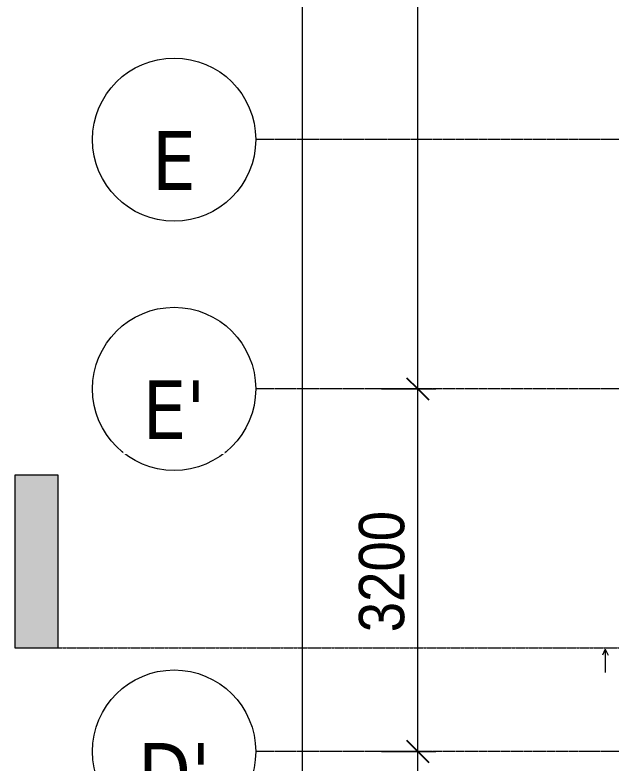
# Model space of a CAD drawing. Header units: millimetres. Extents: x 1591 to 240306, y -15958 to 82755.
# Drawn here: x 39368 to 44629, y 33735 to 40337 of the extents above; entities that cross this region are included whole.
import ezdxf

# ---------------------------------------------------------------- set-up
doc = ezdxf.new("R2010")
doc.units = ezdxf.units.MM
doc.linetypes.add('Dash Dot 3_16_', pattern=[7.9375, 4.7625, -1.5875, 0, -1.5875])
doc.linetypes.add('Grid Line', pattern=[22.225, 12.7, -3.175, 3.175, -3.175])
for name, color, linetype, lineweight in [('A-ANNO-DIMS', 211, 'Continuous', 9), ('A-ANNO-DIMS-160', 211, 'Continuous', 9), ('A-GLAZ', 151, 'Continuous', 9), ('G-ANNO-SYMB', 111, 'Continuous', 9), ('G-ANNO-SYMB-1', 111, 'Dash Dot 3_16_', 18), ('S-GRID-1', 1, 'Grid Line', 9), ('S-GRID-IDEN', 1, 'Continuous', 9)]:
    doc.layers.add(name, color=color, linetype=linetype, lineweight=lineweight)
doc.styles.add('Tahoma_B', font='tahomabd_0.ttf', dxfattribs={"height": 520})
doc.styles.add('UTM Avo', font='UTM Avo.ttf', dxfattribs={"width": 0.9, "height": 400})
doc.dimstyles.new('1_Dim_chi_tiet_2_5', dxfattribs={"dimscale": 304.8, "dimtxt": 399.720379, "dimasz": 0.629921, "dimexe": 0.524934, "dimexo": 0.0625, "dimgap": 0.052493, "dimtad": 1, "dimdec": 0, "dimrnd": 5, "dimzin": 0, "dimdsep": 46, "dimtxsty": 'UTM Avo', "dimblk1": 'OBLIQUE', "dimblk2": 'OBLIQUE', "dimsah": 1, "dimcen": 0.09, "dimdle": 0.524934, "dimazin": 0, "dimtfac": 1, "dimtdec": 4, "dimtix": 1, "dimtmove": 0, "dimatfit": 3, "dimfxl": 1.049869, "dimfxlon": 1, "dimtvp": 1, "dimtolj": 1, "dimtzin": 0, "dimarcsym": 2})

# ---------------------------------------------------------------- blocks, each defined once
blk = doc.blocks.new('1_FAMILY RVT - W01-WxH 1000x3200-3541590-TKCS_MB TẦNG 3-4')
at = {"layer": 'A-GLAZ'}
for q in [(749.2, -146.99), (749.2, -197.79), (901.6, -172.39)]:
    blk.add_line((698.4, -172.39), q, dxfattribs=at)
blk = doc.blocks.new('Grid - M_Grid Head - Circle-353313-TKCS_MB TẦNG 3-4')
at = {"layer": 'S-GRID-IDEN'}
blk.add_circle((0, 0), 4.5, dxfattribs=at)
blk = doc.blocks.new('Section - 3_32_ x 3_8_-4701953-TKCS_MB TẦNG 3-4')
at = {"layer": 'G-ANNO-SYMB'}
blk.add_hatch(color=256, dxfattribs=at).paths.add_polyline_path([(0, 9.525), (0, 0), (-2.38125, 0), (-2.38125, 9.525)])
for p, q in [((0, 9.525), (-2.38125, 9.525)), ((-2.38125, 9.525), (-2.38125, 0)), ((0, 0), (0, 9.525)), ((-2.38125, 0), (0, 0))]:
    blk.add_line(p, q, dxfattribs=at)
blk = doc.blocks.new('DIMBLOCK2-TKCS_MB TẦNG 3-4')
at = {"layer": 'A-ANNO-DIMS-160'}
for p, q in [((41904.4, 17076.9), (41904.4, 78396.9)), ((41584.4, 78236.9), (42064.4, 78236.9)), ((41904.4, 78236.9), (41584.4, 78236.9)), ((41584.4, 17236.9), (42064.4, 17236.9)), ((41904.4, 17236.9), (41584.4, 17236.9))]:
    blk.add_line(p, q, dxfattribs=at)
at = {"layer": 'A-ANNO-DIMS-160', "lineweight": 25}
for p, q in [((41904.4, 78236.9), (41808.4, 78332.9)), ((41904.4, 78236.9), (42000.4, 78140.9)), ((41904.4, 17236.9), (41808.4, 17332.9)), ((41904.4, 17236.9), (42000.4, 17140.9))]:
    blk.add_line(p, q, dxfattribs=at)
at = {"layer": 'A-ANNO-DIMS-160', "color": 0, "insert": (41384.7, 47052.2), "char_height": 400, "width": 1643.295, "attachment_point": 1, "rotation": 90, "line_spacing_factor": 1.110334, "style": 'UTM Avo'}
blk.add_mtext('61000', dxfattribs=at)
blk = doc.blocks.new('_Oblique')
at = {"color": 0, "linetype": 'ByBlock', "lineweight": -2}
blk.add_line((-0.5, -0.5), (0.5, 0.5), dxfattribs=at)
blk = doc.blocks.new('DIMBLOCK4-TKCS_MB TẦNG 3-4')
at = {"layer": 'A-ANNO-DIMS-160', "lineweight": 25}
for p, q in [((42923.1, 33836.9), (42827.1, 33932.9)), ((42923.1, 33836.9), (43019.1, 33740.9)), ((42923.1, 25536.9), (42827.1, 25632.9)), ((42923.1, 25536.9), (43019.1, 25440.9))]:
    blk.add_line(p, q, dxfattribs=at)
at = {"layer": 'A-ANNO-DIMS-160'}
for p, q in [((42603.1, 33836.9), (43083.1, 33836.9)), ((42923.1, 33836.9), (42603.1, 33836.9)), ((42923.1, 25536.9), (42923.1, 33836.9)), ((42603.1, 25536.9), (43083.1, 25536.9)), ((42923.1, 25536.9), (42603.1, 25536.9))]:
    blk.add_line(p, q, dxfattribs=at)
at = {"layer": 'A-ANNO-DIMS-160', "color": 0, "insert": (42403.5, 29139.2), "char_height": 400, "width": 1314.636, "attachment_point": 1, "rotation": 90, "line_spacing_factor": 1.110334, "style": 'UTM Avo'}
blk.add_mtext('8300', dxfattribs=at)
blk = doc.blocks.new('DIMBLOCK5-TKCS_MB TẦNG 3-4')
at = {"layer": 'A-ANNO-DIMS-160', "lineweight": 25}
for p, q in [((42923.1, 37036.9), (42827.1, 37132.9)), ((42923.1, 37036.9), (43019.1, 36940.9)), ((42923.1, 33836.9), (42827.1, 33932.9)), ((42923.1, 33836.9), (43019.1, 33740.9))]:
    blk.add_line(p, q, dxfattribs=at)
at = {"layer": 'A-ANNO-DIMS-160'}
for p, q in [((42603.1, 37036.9), (43083.1, 37036.9)), ((42923.1, 37036.9), (42603.1, 37036.9)), ((42923.1, 33836.9), (42923.1, 37036.9)), ((42603.1, 33836.9), (43083.1, 33836.9)), ((42923.1, 33836.9), (42603.1, 33836.9))]:
    blk.add_line(p, q, dxfattribs=at)
at = {"layer": 'A-ANNO-DIMS-160', "color": 0, "insert": (42403.5, 34889.2), "char_height": 400, "width": 1314.636, "attachment_point": 1, "rotation": 90, "line_spacing_factor": 1.110334, "style": 'UTM Avo'}
blk.add_mtext('3200', dxfattribs=at)
blk = doc.blocks.new('DIMBLOCK6-TKCS_MB TẦNG 3-4')
at = {"layer": 'A-ANNO-DIMS-160', "lineweight": 25}
for p, q in [((42923.1, 45336.9), (42827.1, 45432.9)), ((42923.1, 45336.9), (43019.1, 45240.9)), ((42923.1, 37036.9), (42827.1, 37132.9)), ((42923.1, 37036.9), (43019.1, 36940.9))]:
    blk.add_line(p, q, dxfattribs=at)
at = {"layer": 'A-ANNO-DIMS-160'}
for p, q in [((42603.1, 45336.9), (43083.1, 45336.9)), ((42923.1, 45336.9), (42603.1, 45336.9)), ((42923.1, 37036.9), (42923.1, 45336.9)), ((42603.1, 37036.9), (43083.1, 37036.9)), ((42923.1, 37036.9), (42603.1, 37036.9))]:
    blk.add_line(p, q, dxfattribs=at)
at = {"layer": 'A-ANNO-DIMS-160', "color": 0, "insert": (42403.5, 40639.2), "char_height": 400, "width": 1314.636, "attachment_point": 1, "rotation": 90, "line_spacing_factor": 1.110334, "style": 'UTM Avo'}
blk.add_mtext('8300', dxfattribs=at)

msp = doc.modelspace()

# ---------------------------------------------------------------- linework, layer by layer
at = {"layer": 'G-ANNO-SYMB-1'}
msp.add_line((39749.2, 34751.5), (145928.2, 34751.5), dxfattribs=at)
at = {"layer": 'S-GRID-1'}
for p, q in [((45492.6, 39236.9), (41492.6, 39236.9)), ((45492.6, 37036.9), (41492.6, 37036.9)), ((45492.6, 33836.9), (41492.6, 33836.9))]:
    msp.add_line(p, q, dxfattribs=at)

# ---------------------------------------------------------------- block references
at = {"layer": 'A-GLAZ', "rotation": 270}
msp.add_blockref('1_FAMILY RVT - W01-WxH 1000x3200-3541590-TKCS_MB TẦNG 3-4', (44750.1, 35437.4), dxfattribs=at)
at = {"layer": 'G-ANNO-SYMB', "xscale": 159.9999999999999, "yscale": 159.9999999999999, "zscale": 159.9999999999999}
msp.add_blockref('Section - 3_32_ x 3_8_-4701953-TKCS_MB TẦNG 3-4', (39749.2, 34751.5), dxfattribs=at)
at = {"layer": 'S-GRID-IDEN', "xscale": 159.9999999999999, "yscale": 159.9999999999999, "zscale": 159.9999999999999, "rotation": 89.99999999999982}
for p in [(40772.6, 39236.9), (40772.6, 37036.9), (40772.6, 33836.9)]:
    msp.add_blockref('Grid - M_Grid Head - Circle-353313-TKCS_MB TẦNG 3-4', p, dxfattribs=at)

# ---------------------------------------------------------------- dimensions: what is measured, and where the dimension line sits
at = {"layer": 'A-ANNO-DIMS'}
for base, p1, p2, override, picture, middle in [((41904.4, 78236.9), (41584.4, 17236.9), (41584.4, 78236.9), {"dimpost": '<>', "dimfxl": 61000}, 'DIMBLOCK2-TKCS_MB TẦNG 3-4', (41681.4, 47736.9)), ((42923.1, 45336.9), (42603.1, 37036.9), (42603.1, 45336.9), {"dimpost": '<>', "dimfxl": 8300}, 'DIMBLOCK6-TKCS_MB TẦNG 3-4', (42700.1, 41186.9)), ((42923.1, 37036.9), (42603.1, 33836.9), (42603.1, 37036.9), {"dimpost": '<>', "dimfxl": 3200}, 'DIMBLOCK5-TKCS_MB TẦNG 3-4', (42700.1, 35436.9)), ((42923.1, 33836.9), (42603.1, 25536.9), (42603.1, 33836.9), {"dimpost": '<>', "dimfxl": 8300}, 'DIMBLOCK4-TKCS_MB TẦNG 3-4', (42700.1, 29686.9))]:
    dim = msp.add_linear_dim(base=base, p1=p1, p2=p2, angle=90, dimstyle='1_Dim_chi_tiet_2_5', override=override, dxfattribs=at)
    dim.commit()
    dim.dimension.update_dxf_attribs({"geometry": picture, "text_midpoint": middle})

# ---------------------------------------------------------------- next in the draw order: texts
at = {"layer": 'S-GRID-IDEN', "char_height": 520, "attachment_point": 5, "line_spacing_factor": 0.996129, "style": 'Tahoma_B', "bg_fill": 3, "box_fill_scale": 1.25, "bg_fill_color": 256, "bg_fill_true_color": 13158600, "bg_fill_transparency": 0}
for s, insert, width in [('\\pt2031.9988,4063.9976,6096.0016,8128.0004,10159.9992,12191.998,14224.002,16256.0008,18287.9996,20319.9984,22352.0024,24384.0012,26416,28447.9988,30479.9976,32512.0016,34544.0004,36575.9992,38607.998,40640.002,42672.0008,44703.9996,46735.9984,48768.0024,50800.0012,52832,54863.9988,56895.9976,58928.0016,60960.0004,62991.9992,65023.998;E', (40771.2, 39053.6), 444.8), ("\\pt2031.9988,4063.9976,6096.0016,8128.0004,10159.9992,12191.998,14224.002,16256.0008,18287.9996,20319.9984,22352.0024,24384.0012,26416,28447.9988,30479.9976,32512.0016,34544.0004,36575.9992,38607.998,40640.002,42672.0008,44703.9996,46735.9984,48768.0024,50800.0012,52832,54863.9988,56895.9976,58928.0016,60960.0004,62991.9992,65023.998;E'", (40771.2, 36853.6), 635.2), ("\\pt2031.9988,4063.9976,6096.0016,8128.0004,10159.9992,12191.998,14224.002,16256.0008,18287.9996,20319.9984,22352.0024,24384.0012,26416,28447.9988,30479.9976,32512.0016,34544.0004,36575.9992,38607.998,40640.002,42672.0008,44703.9996,46735.9984,48768.0024,50800.0012,52832,54863.9988,56895.9976,58928.0016,60960.0004,62991.9992,65023.998;D'", (40772, 33653.6), 740.8)]:
    msp.add_mtext(s, dxfattribs=dict(at, insert=insert, width=width))

doc.saveas('drawing.dxf')
